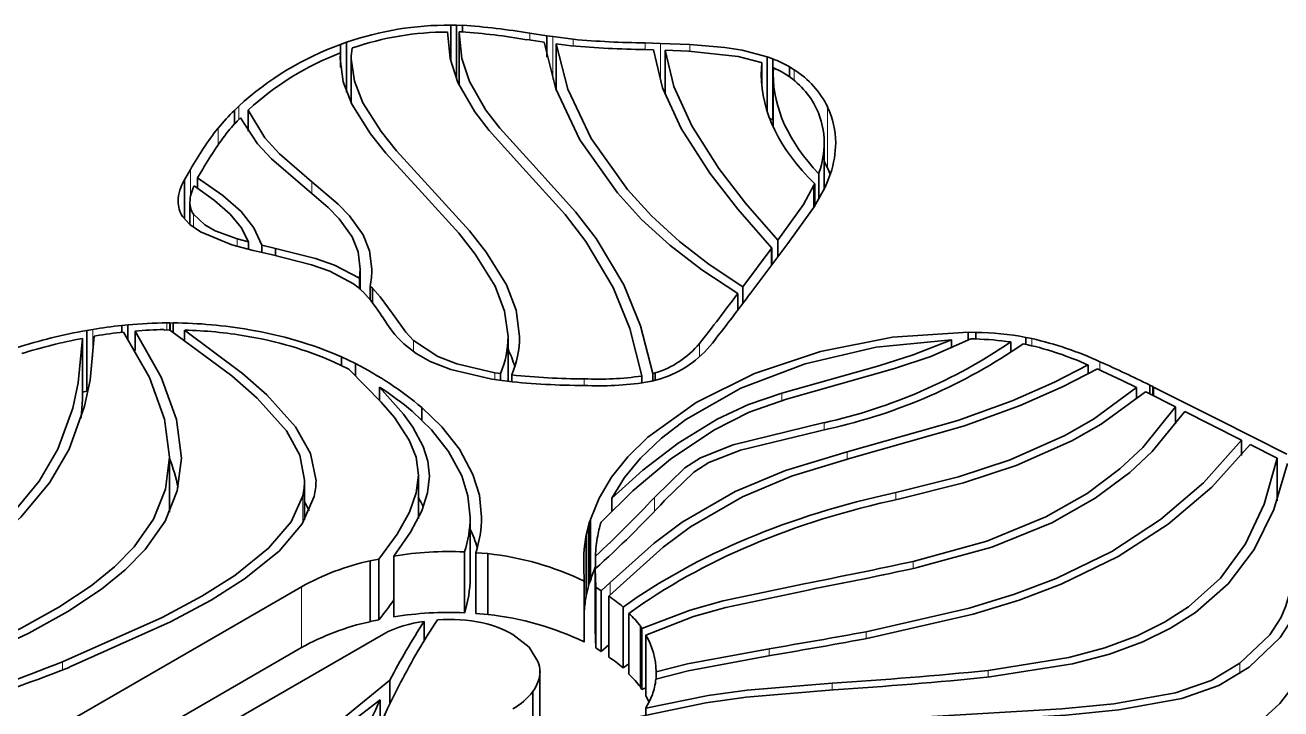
# Model space of a CAD drawing. Extents: x 321 to 857, y 218 to 648.
# Drawn here: x 713.95 to 722.38, y 630.13 to 634.71 of the extents above; entities that cross this region are included whole.
import ezdxf

# ---------------------------------------------------------------- set-up
doc = ezdxf.new("R2010")
doc.units = 0

msp = doc.modelspace()

# ---------------------------------------------------------------- linework, layer by layer
at = {"color": 7, "lineweight": 35, "ltscale": 0.000962928}
msp.add_line((716.8455, 634.712), (716.8069, 634.7126), dxfattribs=at)
at = {"color": 7, "lineweight": 35, "ltscale": 0.005893}
msp.add_line((716.8069, 634.7126), (716.8069, 634.4769), dxfattribs=at)
at = {"color": 7, "lineweight": 35, "ltscale": 0.001023}
msp.add_line((716.8864, 634.7109), (716.8455, 634.712), dxfattribs=at)
at = {"color": 7, "lineweight": 35, "ltscale": 0.008966}
msp.add_line((716.8455, 634.712), (716.8455, 634.3534), dxfattribs=at)
at = {"color": 7, "lineweight": 35, "ltscale": 0.001118}
msp.add_line((716.8864, 634.7109), (716.8864, 634.6662), dxfattribs=at)
at = {"color": 7, "lineweight": 35, "ltscale": 0.000212097}
msp.add_line((716.7866, 634.6666), (716.7866, 634.6581), dxfattribs=at)
at = {"color": 7, "lineweight": 35, "ltscale": 0.000433481}
msp.add_line((716.8638, 634.667), (716.8811, 634.6666), dxfattribs=at)
at = {"color": 7, "lineweight": 35, "ltscale": 0.000164795}
msp.add_line((716.8638, 634.6604), (716.8638, 634.667), dxfattribs=at)
at = {"color": 7, "lineweight": 35, "ltscale": 0.008746}
msp.add_line((716.8638, 634.6604), (716.8638, 634.3105), dxfattribs=at)
at = {"color": 7, "lineweight": 35, "ltscale": 0.002944}
msp.add_line((717.3181, 634.6153), (717.4344, 634.5975), dxfattribs=at)
at = {"color": 7, "lineweight": 35, "ltscale": 0.002914}
msp.add_line((717.4531, 634.6407), (717.3379, 634.6583), dxfattribs=at)
at = {"color": 7, "lineweight": 13, "ltscale": 0.001152}
msp.add_line((717.3379, 634.6583), (717.3379, 634.6122), dxfattribs=at)
at = {"color": 7, "lineweight": 35, "ltscale": 0.000979915}
msp.add_line((717.4919, 634.6353), (717.4531, 634.6407), dxfattribs=at)
at = {"color": 7, "lineweight": 35, "ltscale": 0.003603}
msp.add_line((717.4531, 634.6407), (717.4531, 634.4966), dxfattribs=at)
at = {"color": 7, "lineweight": 35, "ltscale": 0.00348}
msp.add_line((717.6301, 634.6179), (717.4919, 634.6353), dxfattribs=at)
at = {"color": 7, "lineweight": 13, "ltscale": 0.007141}
msp.add_line((717.4919, 634.6353), (717.4919, 634.3496), dxfattribs=at)
at = {"color": 7, "lineweight": 13, "ltscale": 0.001126}
msp.add_line((717.6301, 634.6179), (717.6301, 634.5729), dxfattribs=at)
at = {"color": 7, "lineweight": 35, "ltscale": 0.001064}
msp.add_line((716.1082, 634.5975), (716.0681, 634.5831), dxfattribs=at)
at = {"color": 7, "lineweight": 35, "ltscale": 0.003853}
msp.add_line((716.0681, 634.5831), (716.0681, 634.429), dxfattribs=at)
at = {"color": 7, "lineweight": 35, "ltscale": 0.008353}
msp.add_line((716.1082, 634.5975), (716.1082, 634.2634), dxfattribs=at)
at = {"color": 7, "lineweight": 35, "ltscale": 9.21737e-05}
msp.add_line((716.1447, 634.5583), (716.1481, 634.5595), dxfattribs=at)
at = {"color": 7, "lineweight": 35, "ltscale": 2.61188e-05}
msp.add_line((717.4344, 634.5975), (717.4355, 634.5974), dxfattribs=at)
at = {"color": 7, "lineweight": 35, "ltscale": 0.002556}
for p, q in [((717.515, 634.5869), (717.6165, 634.5741)), ((717.8688, 630.8811), (717.9438, 630.9505))]:
    msp.add_line(p, q, dxfattribs=at)
at = {"color": 7, "lineweight": 35, "ltscale": 0.007637}
msp.add_line((717.515, 634.5869), (717.515, 634.2814), dxfattribs=at)
at = {"color": 7, "lineweight": 35, "ltscale": 0.00145}
msp.add_line((718.1101, 634.5488), (718.1681, 634.5473), dxfattribs=at)
at = {"color": 7, "lineweight": 35, "ltscale": 0.002552}
msp.add_line((718.2155, 634.5905), (718.1134, 634.5932), dxfattribs=at)
at = {"color": 7, "lineweight": 13, "ltscale": 0.001112}
msp.add_line((718.1134, 634.5932), (718.1134, 634.5487), dxfattribs=at)
at = {"color": 7, "lineweight": 35, "ltscale": 0.004897}
msp.add_line((718.4112, 634.5829), (718.2155, 634.5905), dxfattribs=at)
at = {"color": 7, "lineweight": 13, "ltscale": 0.006424}
msp.add_line((718.2155, 634.5905), (718.2155, 634.3336), dxfattribs=at)
at = {"color": 7, "lineweight": 35, "ltscale": 0.003957}
msp.add_line((718.2457, 634.5449), (718.4039, 634.5387), dxfattribs=at)
at = {"color": 7, "lineweight": 35, "ltscale": 0.007425}
msp.add_line((718.2457, 634.5449), (718.2457, 634.2479), dxfattribs=at)
at = {"color": 7, "lineweight": 13, "ltscale": 0.001114}
msp.add_line((718.4112, 634.5829), (718.4112, 634.5383), dxfattribs=at)
at = {"color": 7, "lineweight": 35, "ltscale": 0.001038}
msp.add_line((716.0667, 634.527), (716.0651, 634.4855), dxfattribs=at)
at = {"color": 7, "lineweight": 35, "ltscale": 0.002026}
msp.add_line((716.0667, 634.527), (716.0667, 634.4459), dxfattribs=at)
at = {"color": 7, "lineweight": 35, "ltscale": 0.00739}
msp.add_line((716.1396, 634.4865), (716.1396, 634.1909), dxfattribs=at)
at = {"color": 7, "lineweight": 35, "ltscale": 0.000130371}
msp.add_line((718.8911, 634.4628), (718.896, 634.4609), dxfattribs=at)
at = {"color": 7, "lineweight": 35, "ltscale": 0.001983}
msp.add_line((718.896, 634.4609), (718.892, 634.3817), dxfattribs=at)
at = {"color": 7, "lineweight": 35, "ltscale": 0.003955}
msp.add_line((718.896, 634.4609), (718.896, 634.3027), dxfattribs=at)
at = {"color": 7, "lineweight": 35, "ltscale": 0.001004}
msp.add_line((718.9693, 634.4865), (718.9316, 634.5005), dxfattribs=at)
at = {"color": 7, "lineweight": 35, "ltscale": 0.00919}
msp.add_line((718.9316, 634.5005), (718.9316, 634.1329), dxfattribs=at)
at = {"color": 7, "lineweight": 35, "ltscale": 0.010207}
for p, q in [((718.9693, 634.4865), (718.9693, 634.0782)), ((714.3351, 632.611), (714.3351, 632.2027)), ((714.3651, 632.6646), (714.3651, 632.2563)), ((716.9377, 631.4113), (716.9377, 631.0031)), ((717.7363, 631.3744), (717.7363, 630.9661)), ((717.7451, 631.3945), (717.7451, 630.9862)), ((717.7457, 631.3954), (717.7457, 630.9871)), ((717.7169, 631.2915), (717.7169, 630.8832)), ((716.8988, 631.1786), (716.8988, 630.7704)), ((716.9752, 631.1733), (716.9752, 630.7651)), ((717.0562, 631.1677), (717.0562, 630.7595)), ((716.2657, 631.1191), (716.2657, 630.7109)), ((717.7775, 631.0654), (717.7775, 630.6572)), ((717.7033, 630.9823), (717.7033, 630.574)), ((717.7817, 630.9427), (717.7817, 630.5344)), ((717.8688, 630.8811), (717.8688, 630.4728)), ((718.0034, 630.7659), (718.0034, 630.3576)), ((718.082, 630.679), (718.082, 630.2707)), ((718.0905, 630.6646), (718.0905, 630.2563)), ((717.4062, 630.3753), (717.4062, 629.967))]:
    msp.add_line(p, q, dxfattribs=at)
at = {"color": 7, "lineweight": 35, "ltscale": 0.001108}
msp.add_line((718.972, 634.3828), (718.9733, 634.4271), dxfattribs=at)
at = {"color": 7, "lineweight": 35, "ltscale": 0.008835}
msp.add_line((718.972, 634.3828), (718.972, 634.0294), dxfattribs=at)
at = {"color": 7, "lineweight": 35, "ltscale": 0.001413}
msp.add_line((718.9733, 634.4271), (719.0242, 634.4026), dxfattribs=at)
at = {"color": 7, "lineweight": 35, "ltscale": 0.000898174}
msp.add_line((719.0242, 634.4026), (719.0548, 634.3837), dxfattribs=at)
at = {"color": 7, "lineweight": 35, "ltscale": 5.41848e-05}
msp.add_line((719.0807, 634.4327), (719.0789, 634.4339), dxfattribs=at)
at = {"color": 7, "lineweight": 13, "ltscale": 0.001665}
msp.add_line((719.0789, 634.4339), (719.0789, 634.3673), dxfattribs=at)
at = {"color": 7, "lineweight": 35, "ltscale": 0.000941358}
msp.add_line((719.1128, 634.413), (719.0807, 634.4327), dxfattribs=at)
at = {"color": 7, "lineweight": 35, "ltscale": 0.001668}
msp.add_line((719.0807, 634.4327), (719.0807, 634.366), dxfattribs=at)
at = {"color": 7, "lineweight": 13, "ltscale": 0.001791}
msp.add_line((719.1128, 634.413), (719.1128, 634.3413), dxfattribs=at)
at = {"color": 7, "lineweight": 35, "ltscale": 0.000991822}
msp.add_line((715.3844, 634.1684), (715.3557, 634.141), dxfattribs=at)
at = {"color": 7, "lineweight": 35, "ltscale": 0.002316}
msp.add_line((715.3557, 634.141), (715.3557, 634.0483), dxfattribs=at)
at = {"color": 7, "lineweight": 13, "ltscale": 0.002245}
msp.add_line((715.3844, 634.1684), (715.3844, 634.0786), dxfattribs=at)
at = {"color": 7, "lineweight": 35, "ltscale": 0.000105826}
msp.add_line((715.4471, 634.1422), (715.4502, 634.145), dxfattribs=at)
at = {"color": 7, "lineweight": 35, "ltscale": 0.003517}
msp.add_line((715.4471, 634.1422), (715.4471, 634.0015), dxfattribs=at)
at = {"color": 7, "lineweight": 13, "ltscale": 0.010207}
for p, q in [((719.3372, 634.1625), (719.3372, 633.7542)), ((717.7295, 631.3474), (717.7295, 630.9391))]:
    msp.add_line(p, q, dxfattribs=at)
at = {"color": 7, "lineweight": 35, "ltscale": 0.000564884}
msp.add_line((718.9693, 634.0782), (718.9481, 634.0861), dxfattribs=at)
at = {"color": 7, "lineweight": 13, "ltscale": 0.002792}
msp.add_line((715.246, 634.0221), (715.246, 633.9104), dxfattribs=at)
at = {"color": 7, "lineweight": 35, "ltscale": 0.007709}
msp.add_line((719.3141, 633.9236), (719.3141, 633.6152), dxfattribs=at)
at = {"color": 7, "lineweight": 35, "ltscale": 0.001229}
msp.add_line((719.3372, 633.7542), (719.3142, 633.7977), dxfattribs=at)
at = {"color": 7, "lineweight": 35, "ltscale": 0.001972}
msp.add_line((715.0597, 633.7432), (715.0198, 633.6752), dxfattribs=at)
at = {"color": 7, "lineweight": 13, "ltscale": 0.004626}
msp.add_line((715.0597, 633.7432), (715.0597, 633.5582), dxfattribs=at)
at = {"color": 7, "lineweight": 35, "ltscale": 0.001204}
msp.add_line((715.108, 633.6873), (715.1323, 633.7289), dxfattribs=at)
at = {"color": 7, "lineweight": 35, "ltscale": 0.0017}
msp.add_line((715.108, 633.6873), (715.108, 633.6193), dxfattribs=at)
at = {"color": 7, "lineweight": 35, "ltscale": 0.000266994}
msp.add_line((719.2811, 633.7259), (719.2774, 633.7159), dxfattribs=at)
at = {"color": 7, "lineweight": 35, "ltscale": 0.004265}
msp.add_line((719.2774, 633.7159), (719.2774, 633.5453), dxfattribs=at)
at = {"color": 7, "lineweight": 13, "ltscale": 0.004352}
msp.add_line((719.2811, 633.7259), (719.2811, 633.5518), dxfattribs=at)
at = {"color": 7, "lineweight": 35, "ltscale": 0.001753}
for p, q in [((719.3322, 633.6522), (719.3568, 633.7178)), ((715.0214, 632.667), (715.0214, 632.5969))]:
    msp.add_line(p, q, dxfattribs=at)
at = {"color": 7, "lineweight": 35, "ltscale": 0.001148}
msp.add_line((719.3552, 633.712), (719.3372, 633.7542), dxfattribs=at)
at = {"color": 7, "lineweight": 35, "ltscale": 0.006575}
msp.add_line((715.0198, 633.6752), (715.0198, 633.4122), dxfattribs=at)
at = {"color": 7, "lineweight": 13, "ltscale": 0.001917}
msp.add_line((715.8753, 633.6616), (715.8753, 633.585), dxfattribs=at)
at = {"color": 7, "lineweight": 35, "ltscale": 0.000403332}
msp.add_line((719.2504, 633.648), (719.2433, 633.6335), dxfattribs=at)
at = {"color": 7, "lineweight": 13, "ltscale": 0.00361}
msp.add_line((719.2433, 633.6335), (719.2433, 633.4891), dxfattribs=at)
at = {"color": 7, "lineweight": 35, "ltscale": 0.003694}
msp.add_line((719.2504, 633.648), (719.2504, 633.5002), dxfattribs=at)
at = {"color": 7, "lineweight": 35, "ltscale": 0.000842867}
msp.add_line((719.3176, 633.6218), (719.3322, 633.6522), dxfattribs=at)
at = {"color": 7, "lineweight": 35, "ltscale": 0.003764}
msp.add_line((715.0568, 633.5248), (715.0568, 633.3742), dxfattribs=at)
at = {"color": 7, "lineweight": 13, "ltscale": 0.002219}
msp.add_line((715.08, 633.4444), (715.08, 633.3557), dxfattribs=at)
at = {"color": 7, "lineweight": 35, "ltscale": 0.001978}
msp.add_line((715.4499, 633.2587), (715.3734, 633.2787), dxfattribs=at)
at = {"color": 7, "lineweight": 13, "ltscale": 0.001239}
for p, q in [((715.3734, 633.2787), (715.3734, 633.2292)), ((719.0291, 632.244), (719.0291, 632.1945))]:
    msp.add_line(p, q, dxfattribs=at)
at = {"color": 7, "lineweight": 35, "ltscale": 0.00278}
msp.add_line((719.0021, 633.2696), (719.0021, 633.1584), dxfattribs=at)
at = {"color": 7, "lineweight": 35, "ltscale": 0.003669}
msp.add_line((715.3386, 633.239), (715.4805, 633.2017), dxfattribs=at)
at = {"color": 7, "lineweight": 35, "ltscale": 0.001239}
msp.add_line((715.4499, 633.2587), (715.4499, 633.2091), dxfattribs=at)
at = {"color": 7, "lineweight": 35, "ltscale": 0.00311}
msp.add_line((715.4805, 633.2017), (715.6017, 633.1735), dxfattribs=at)
at = {"color": 7, "lineweight": 35, "ltscale": 0.002348}
msp.add_line((715.6302, 633.2147), (715.5388, 633.2361), dxfattribs=at)
at = {"color": 7, "lineweight": 35, "ltscale": 0.001199}
msp.add_line((715.5388, 633.2361), (715.5388, 633.1881), dxfattribs=at)
at = {"color": 7, "lineweight": 35, "ltscale": 0.001193}
for p, q in [((715.6302, 633.2147), (715.6302, 633.1669)), ((718.116, 630.131), (718.116, 630.0833))]:
    msp.add_line(p, q, dxfattribs=at)
at = {"color": 7, "lineweight": 35, "ltscale": 0.007972}
msp.add_line((718.9589, 633.2125), (718.7678, 632.9572), dxfattribs=at)
at = {"color": 7, "lineweight": 35, "ltscale": 0.008691}
msp.add_line((718.8212, 632.9164), (719.0295, 633.1947), dxfattribs=at)
at = {"color": 7, "lineweight": 35, "ltscale": 0.000142529}
msp.add_line((718.9624, 633.217), (718.9589, 633.2125), dxfattribs=at)
at = {"color": 7, "lineweight": 13, "ltscale": 0.002783}
msp.add_line((718.9589, 633.2125), (718.9589, 633.1011), dxfattribs=at)
at = {"color": 7, "lineweight": 35, "ltscale": 0.002782}
msp.add_line((718.9624, 633.217), (718.9624, 633.1057), dxfattribs=at)
at = {"color": 7, "lineweight": 35, "ltscale": 0.00168}
msp.add_line((719.0295, 633.1947), (719.0699, 633.2484), dxfattribs=at)
at = {"color": 7, "lineweight": 35, "ltscale": 0.00153}
msp.add_line((716.1993, 633.0765), (716.1957, 633.0154), dxfattribs=at)
at = {"color": 7, "lineweight": 35, "ltscale": 0.001807}
msp.add_line((716.1957, 633.0154), (716.1957, 632.9431), dxfattribs=at)
at = {"color": 7, "lineweight": 35, "ltscale": 0.003416}
msp.add_line((716.1993, 633.0765), (716.1993, 632.9398), dxfattribs=at)
at = {"color": 7, "lineweight": 35, "ltscale": 0.000906822}
msp.add_line((716.1549, 632.9764), (716.1835, 632.9541), dxfattribs=at)
at = {"color": 7, "lineweight": 35, "ltscale": 0.001094}
msp.add_line((716.1835, 632.9541), (716.2159, 632.9247), dxfattribs=at)
at = {"color": 7, "lineweight": 35, "ltscale": 0.000508795}
msp.add_line((716.2814, 632.9481), (716.2663, 632.9618), dxfattribs=at)
at = {"color": 7, "lineweight": 35, "ltscale": 0.002303}
msp.add_line((716.2663, 632.9618), (716.2663, 632.8697), dxfattribs=at)
at = {"color": 7, "lineweight": 35, "ltscale": 0.002435}
msp.add_line((716.2814, 632.9481), (716.2814, 632.8507), dxfattribs=at)
at = {"color": 7, "lineweight": 35, "ltscale": 0.002797}
msp.add_line((718.7678, 632.9572), (718.7678, 632.8453), dxfattribs=at)
at = {"color": 7, "lineweight": 35, "ltscale": 0.002792}
msp.add_line((718.734, 632.9122), (718.734, 632.8005), dxfattribs=at)
at = {"color": 7, "lineweight": 35, "ltscale": 0.000687562}
msp.add_line((718.8046, 632.8944), (718.8212, 632.9164), dxfattribs=at)
at = {"color": 7, "lineweight": 35, "ltscale": 0.001001}
msp.add_line((714.6406, 632.7018), (714.6007, 632.6979), dxfattribs=at)
at = {"color": 7, "lineweight": 35, "ltscale": 0.001132}
msp.add_line((714.6007, 632.6979), (714.6007, 632.6526), dxfattribs=at)
at = {"color": 7, "lineweight": 35, "ltscale": 0.002354}
msp.add_line((714.6406, 632.7018), (714.6406, 632.6076), dxfattribs=at)
at = {"color": 7, "lineweight": 35, "ltscale": 0.000505075}
msp.add_line((714.9214, 632.7148), (714.9012, 632.7147), dxfattribs=at)
at = {"color": 7, "lineweight": 13, "ltscale": 0.00118}
msp.add_line((714.9012, 632.7147), (714.9012, 632.6675), dxfattribs=at)
at = {"color": 7, "lineweight": 35, "ltscale": 5.09972e-05}
msp.add_line((714.923, 632.7136), (714.9214, 632.7148), dxfattribs=at)
at = {"color": 7, "lineweight": 35, "ltscale": 0.001172}
msp.add_line((714.9214, 632.7148), (714.9214, 632.668), dxfattribs=at)
at = {"color": 7, "lineweight": 35, "ltscale": 0.000536732}
msp.add_line((714.9445, 632.715), (714.923, 632.7136), dxfattribs=at)
at = {"color": 7, "lineweight": 35, "ltscale": 0.001166}
msp.add_line((714.923, 632.7136), (714.923, 632.6669), dxfattribs=at)
at = {"color": 7, "lineweight": 35, "ltscale": 0.001582}
msp.add_line((714.9445, 632.715), (714.9445, 632.6517), dxfattribs=at)
at = {"color": 7, "lineweight": 35, "ltscale": 0.000994884}
msp.add_line((714.4043, 632.6711), (714.3651, 632.6646), dxfattribs=at)
at = {"color": 7, "lineweight": 13, "ltscale": 0.004605}
msp.add_line((714.4043, 632.6711), (714.4043, 632.4869), dxfattribs=at)
at = {"color": 7, "lineweight": 35, "ltscale": 0.000331126}
msp.add_line((714.4129, 632.6263), (714.426, 632.6285), dxfattribs=at)
at = {"color": 7, "lineweight": 35, "ltscale": 0.003267}
msp.add_line((714.6885, 632.6599), (714.6885, 632.5292), dxfattribs=at)
at = {"color": 7, "lineweight": 35, "ltscale": 0.000136785}
msp.add_line((714.8822, 632.67), (714.8865, 632.6666), dxfattribs=at)
at = {"color": 7, "lineweight": 35, "ltscale": 0.000844175}
msp.add_line((714.8865, 632.6666), (714.9202, 632.6688), dxfattribs=at)
at = {"color": 7, "lineweight": 13, "ltscale": 0.001907}
msp.add_line((716.5579, 632.5969), (716.5579, 632.5206), dxfattribs=at)
at = {"color": 7, "lineweight": 35, "ltscale": 0.007494}
msp.add_line((717.1918, 632.6226), (717.1918, 632.3229), dxfattribs=at)
at = {"color": 7, "lineweight": 35, "ltscale": 0.001404}
msp.add_line((720.169, 632.601), (720.169, 632.5449), dxfattribs=at)
at = {"color": 7, "lineweight": 35, "ltscale": 0.001276}
msp.add_line((720.3313, 632.6512), (720.2803, 632.6519), dxfattribs=at)
at = {"color": 7, "lineweight": 35, "ltscale": 0.001357}
msp.add_line((720.2803, 632.6519), (720.2803, 632.5976), dxfattribs=at)
at = {"color": 7, "lineweight": 35, "ltscale": 0.000762994}
msp.add_line((720.2985, 632.6072), (720.329, 632.6069), dxfattribs=at)
at = {"color": 7, "lineweight": 35, "ltscale": 0.001111}
msp.add_line((720.3313, 632.6512), (720.3313, 632.6068), dxfattribs=at)
at = {"color": 7, "lineweight": 35, "ltscale": 0.000998686}
msp.add_line((720.7072, 632.6094), (720.6681, 632.6178), dxfattribs=at)
at = {"color": 7, "lineweight": 35, "ltscale": 0.001183}
msp.add_line((720.6681, 632.6178), (720.6681, 632.5705), dxfattribs=at)
at = {"color": 7, "lineweight": 13, "ltscale": 0.001189}
for p, q in [((720.7072, 632.6094), (720.7072, 632.5619)), ((719.3141, 632.0457), (719.3141, 631.9981)), ((719.9122, 631.1147), (719.9122, 631.0672))]:
    msp.add_line(p, q, dxfattribs=at)
at = {"color": 7, "lineweight": 13, "ltscale": 0.002248}
msp.add_line((718.4763, 632.5765), (718.4763, 632.4866), dxfattribs=at)
at = {"color": 7, "lineweight": 35, "ltscale": 0.001703}
msp.add_line((720.5665, 632.5869), (720.5665, 632.5187), dxfattribs=at)
at = {"color": 7, "lineweight": 35, "ltscale": 0.000752722}
msp.add_line((720.6509, 632.5742), (720.6804, 632.5678), dxfattribs=at)
at = {"color": 7, "lineweight": 35, "ltscale": 0.002563}
msp.add_line((716.0252, 632.4517), (716.1179, 632.4078), dxfattribs=at)
at = {"color": 7, "lineweight": 35, "ltscale": 0.002598}
msp.add_line((716.1671, 632.442), (716.0732, 632.4865), dxfattribs=at)
at = {"color": 7, "lineweight": 35, "ltscale": 0.001437}
msp.add_line((716.0732, 632.4865), (716.0732, 632.429), dxfattribs=at)
at = {"color": 7, "lineweight": 35, "ltscale": 0.002022}
msp.add_line((716.1671, 632.442), (716.1671, 632.3611), dxfattribs=at)
at = {"color": 7, "lineweight": 35, "ltscale": 0.001526}
msp.add_line((721.0848, 632.4327), (721.0848, 632.3716), dxfattribs=at)
at = {"color": 7, "lineweight": 13, "ltscale": 0.001416}
msp.add_line((721.1649, 632.4546), (721.1649, 632.3979), dxfattribs=at)
at = {"color": 7, "lineweight": 35, "ltscale": 0.000140265}
msp.add_line((716.1179, 632.4078), (716.1227, 632.405), dxfattribs=at)
at = {"color": 7, "lineweight": 35, "ltscale": 0.000949701}
msp.add_line((717.1417, 632.375), (717.1041, 632.3804), dxfattribs=at)
at = {"color": 7, "lineweight": 13, "ltscale": 0.001151}
msp.add_line((717.1041, 632.3804), (717.1041, 632.3344), dxfattribs=at)
at = {"color": 7, "lineweight": 35, "ltscale": 0.001149}
msp.add_line((717.1417, 632.375), (717.1417, 632.329), dxfattribs=at)
at = {"color": 7, "lineweight": 35, "ltscale": 0.001135}
msp.add_line((717.2168, 632.3657), (717.2168, 632.3203), dxfattribs=at)
at = {"color": 7, "lineweight": 13, "ltscale": 0.001115}
msp.add_line((717.7034, 632.3391), (717.7034, 632.2944), dxfattribs=at)
at = {"color": 7, "lineweight": 35, "ltscale": 0.001147}
msp.add_line((718.0893, 632.3591), (718.0893, 632.3132), dxfattribs=at)
at = {"color": 7, "lineweight": 35, "ltscale": 0.001521}
msp.add_line((718.1561, 632.3248), (718.215, 632.3402), dxfattribs=at)
at = {"color": 7, "lineweight": 35, "ltscale": 0.000416364}
msp.add_line((718.1794, 632.3796), (718.1633, 632.3754), dxfattribs=at)
at = {"color": 7, "lineweight": 35, "ltscale": 0.001222}
msp.add_line((718.1633, 632.3754), (718.1633, 632.3265), dxfattribs=at)
at = {"color": 7, "lineweight": 35, "ltscale": 0.001227}
msp.add_line((718.1794, 632.3796), (718.1794, 632.3305), dxfattribs=at)
at = {"color": 7, "lineweight": 35, "ltscale": 0.000761415}
msp.add_line((714.3651, 632.2563), (714.3351, 632.2509), dxfattribs=at)
at = {"color": 7, "lineweight": 35, "ltscale": 0.002251}
msp.add_line((716.3301, 632.2845), (716.3301, 632.1945), dxfattribs=at)
at = {"color": 7, "lineweight": 35, "ltscale": 0.001702}
msp.add_line((717.0836, 632.3376), (717.1509, 632.3278), dxfattribs=at)
at = {"color": 7, "lineweight": 35, "ltscale": 0.000931551}
msp.add_line((717.1509, 632.3278), (717.1879, 632.3233), dxfattribs=at)
at = {"color": 7, "lineweight": 35, "ltscale": 0.001}
msp.add_line((718.1168, 632.3173), (718.1561, 632.3248), dxfattribs=at)
at = {"color": 7, "lineweight": 35, "ltscale": 0.001932}
msp.add_line((721.4113, 632.2821), (721.4113, 632.2048), dxfattribs=at)
at = {"color": 7, "lineweight": 35, "ltscale": 0.000582784}
msp.add_line((721.5203, 632.2872), (721.4994, 632.2975), dxfattribs=at)
at = {"color": 7, "lineweight": 35, "ltscale": 0.001466}
msp.add_line((721.4994, 632.2975), (721.4994, 632.2388), dxfattribs=at)
at = {"color": 7, "lineweight": 35, "ltscale": 0.000139691}
msp.add_line((721.5246, 632.2848), (721.5194, 632.2869), dxfattribs=at)
at = {"color": 7, "lineweight": 35, "ltscale": 0.001453}
msp.add_line((721.5194, 632.2869), (721.5194, 632.2288), dxfattribs=at)
at = {"color": 7, "lineweight": 35, "ltscale": 0.01215}
msp.add_line((721.9587, 632.0662), (721.5246, 632.2848), dxfattribs=at)
at = {"color": 7, "lineweight": 35, "ltscale": 0.001465}
msp.add_line((721.5246, 632.2848), (721.5246, 632.2262), dxfattribs=at)
at = {"color": 7, "lineweight": 35, "ltscale": 0.00316}
msp.add_line((714.3351, 632.2027), (714.3273, 632.0765), dxfattribs=at)
at = {"color": 7, "lineweight": 35, "ltscale": 0.000229846}
msp.add_line((721.4697, 632.2526), (721.4783, 632.2493), dxfattribs=at)
at = {"color": 7, "lineweight": 35, "ltscale": 0.005451}
msp.add_line((721.4783, 632.2493), (721.673, 632.1512), dxfattribs=at)
at = {"color": 7, "lineweight": 35, "ltscale": 0.002074}
msp.add_line((716.613, 632.1467), (716.613, 632.0637), dxfattribs=at)
at = {"color": 7, "lineweight": 35, "ltscale": 0.00285}
msp.add_line((721.673, 632.1512), (721.673, 632.0372), dxfattribs=at)
at = {"color": 7, "lineweight": 35, "ltscale": 0.004865}
msp.add_line((721.734, 632.1205), (721.9078, 632.0329), dxfattribs=at)
at = {"color": 7, "lineweight": 35, "ltscale": 0.005773}
msp.add_line((721.9078, 632.0329), (722.114, 631.929), dxfattribs=at)
at = {"color": 7, "lineweight": 35, "ltscale": 0.012901}
msp.add_line((722.4196, 631.8342), (721.9587, 632.0662), dxfattribs=at)
at = {"color": 7, "lineweight": 35, "ltscale": 0.002582}
msp.add_line((722.114, 631.929), (722.114, 631.8257), dxfattribs=at)
at = {"color": 7, "lineweight": 13, "ltscale": 0.001213}
msp.add_line((719.4681, 631.8496), (719.4681, 631.8011), dxfattribs=at)
at = {"color": 7, "lineweight": 35, "ltscale": 0.005043}
msp.add_line((722.1738, 631.8989), (722.3539, 631.8082), dxfattribs=at)
at = {"color": 7, "lineweight": 35, "ltscale": 0.009224}
msp.add_line((714.9206, 631.8138), (714.9206, 631.4449), dxfattribs=at)
at = {"color": 7, "lineweight": 35, "ltscale": 0.007172}
msp.add_line((722.3539, 631.8082), (722.3539, 631.5214), dxfattribs=at)
at = {"color": 7, "lineweight": 35, "ltscale": 0.007262}
msp.add_line((716.5901, 631.6942), (716.5901, 631.4037), dxfattribs=at)
at = {"color": 7, "lineweight": 35, "ltscale": 0.00663}
msp.add_line((715.8264, 631.6592), (715.8264, 631.394), dxfattribs=at)
at = {"color": 7, "lineweight": 13, "ltscale": 0.004552}
msp.add_line((715.8141, 631.5557), (715.8141, 631.3737), dxfattribs=at)
at = {"color": 7, "lineweight": 35, "ltscale": 0.001745}
msp.add_line((715.8575, 631.454), (715.8264, 631.5165), dxfattribs=at)
at = {"color": 7, "lineweight": 35, "ltscale": 0.00218}
msp.add_line((717.8894, 631.5401), (717.8894, 631.4529), dxfattribs=at)
at = {"color": 7, "lineweight": 13, "ltscale": 0.002319}
msp.add_line((718.1748, 631.5437), (718.1748, 631.4509), dxfattribs=at)
at = {"color": 7, "lineweight": 13, "ltscale": 0.001192}
msp.add_line((719.7947, 631.5764), (719.7947, 631.5287), dxfattribs=at)
at = {"color": 7, "lineweight": 35, "ltscale": 0.001433}
for p, q in [((717.7295, 631.3474), (717.7169, 631.2915)), ((717.7295, 630.9391), (717.7169, 630.8832))]:
    msp.add_line(p, q, dxfattribs=at)
at = {"color": 7, "lineweight": 35, "ltscale": 0.000695754}
for p, q in [((717.7363, 631.3744), (717.7295, 631.3474)), ((717.7363, 630.9661), (717.7295, 630.9391))]:
    msp.add_line(p, q, dxfattribs=at)
at = {"color": 7, "lineweight": 35, "ltscale": 0.000547384}
for p, q in [((717.7451, 631.3945), (717.7363, 631.3744)), ((717.7451, 630.9862), (717.7363, 630.9661))]:
    msp.add_line(p, q, dxfattribs=at)
at = {"color": 7, "lineweight": 35, "ltscale": 2.75082e-05}
msp.add_line((717.7457, 631.3954), (717.7451, 631.3945), dxfattribs=at)
at = {"color": 7, "lineweight": 35, "ltscale": 0.000703152}
msp.add_line((717.8056, 631.3407), (717.8124, 631.368), dxfattribs=at)
at = {"color": 7, "lineweight": 35, "ltscale": 0.000269113}
msp.add_line((717.8124, 631.368), (717.8168, 631.3778), dxfattribs=at)
at = {"color": 7, "lineweight": 35, "ltscale": 0.00203}
for p, q in [((717.0562, 631.1677), (716.9752, 631.1733)), ((717.0562, 630.7595), (716.9752, 630.7651))]:
    msp.add_line(p, q, dxfattribs=at)
at = {"color": 7, "lineweight": 35, "ltscale": 0.001488}
for p, q in [((716.3241, 631.1306), (716.2657, 631.1191)), ((716.3241, 630.7224), (716.2657, 630.7109))]:
    msp.add_line(p, q, dxfattribs=at)
at = {"color": 7, "lineweight": 35, "ltscale": 0.010205}
for p, q in [((716.3241, 631.1306), (716.3241, 630.7224)), ((716.4258, 631.1506), (716.4258, 630.7424)), ((717.8173, 630.9175), (717.8173, 630.5093)), ((717.9648, 630.8085), (717.9648, 630.4003)), ((718.1163, 630.6206), (718.1163, 630.2124)), ((717.3588, 630.2419), (717.3588, 629.8337))]:
    msp.add_line(p, q, dxfattribs=at)
at = {"color": 7, "lineweight": 35, "ltscale": 0.000421154}
msp.add_line((717.6999, 631.0941), (717.7, 631.0772), dxfattribs=at)
at = {"color": 7, "lineweight": 35, "ltscale": 0.002374}
msp.add_line((717.7, 631.0772), (717.7033, 630.9823), dxfattribs=at)
at = {"color": 7, "lineweight": 35, "ltscale": 0.002092}
msp.add_line((717.7792, 631.1506), (717.7792, 631.067), dxfattribs=at)
at = {"color": 7, "lineweight": 35, "ltscale": 0.00307}
for p, q in [((717.7817, 630.9427), (717.7775, 631.0654)), ((717.7817, 630.5344), (717.7775, 630.6572))]:
    msp.add_line(p, q, dxfattribs=at)
at = {"color": 7, "lineweight": 35, "ltscale": 0.061499}
for p, q in [((715.8058, 630.9443), (713.6755, 629.7144)), ((715.8058, 630.5361), (713.6755, 629.3062))]:
    msp.add_line(p, q, dxfattribs=at)
at = {"color": 7, "lineweight": 13, "ltscale": 0.010205}
msp.add_line((715.8058, 630.9443), (715.8058, 630.5361), dxfattribs=at)
at = {"color": 7, "lineweight": 35, "ltscale": 0.00109}
msp.add_line((717.8173, 630.9175), (717.7817, 630.9427), dxfattribs=at)
at = {"color": 7, "lineweight": 35, "ltscale": 0.002066}
msp.add_line((717.8781, 630.9735), (717.8173, 630.9175), dxfattribs=at)
at = {"color": 7, "lineweight": 13, "ltscale": 0.002097}
msp.add_line((717.8781, 630.9735), (717.8781, 630.8896), dxfattribs=at)
at = {"color": 7, "lineweight": 35, "ltscale": 0.003221}
msp.add_line((716.6293, 630.7124), (716.6293, 630.5836), dxfattribs=at)
at = {"color": 7, "lineweight": 35, "ltscale": 0.000415838}
for p, q in [((718.0905, 630.6646), (718.082, 630.679)), ((718.0905, 630.2563), (718.082, 630.2707))]:
    msp.add_line(p, q, dxfattribs=at)
at = {"color": 7, "lineweight": 35, "ltscale": 0.0615}
msp.add_line((714.2249, 629.3972), (716.3553, 630.6271), dxfattribs=at)
at = {"color": 7, "lineweight": 13, "ltscale": 0.001163}
msp.add_line((719.596, 630.6433), (719.596, 630.5968), dxfattribs=at)
at = {"color": 7, "lineweight": 35, "ltscale": 0.001089}
msp.add_line((717.8173, 630.5093), (717.7817, 630.5344), dxfattribs=at)
at = {"color": 7, "lineweight": 35, "ltscale": 0.001734}
msp.add_line((717.8684, 630.5562), (717.8173, 630.5093), dxfattribs=at)
at = {"color": 7, "lineweight": 13, "ltscale": 0.001161}
msp.add_line((718.9436, 630.5283), (718.9436, 630.4818), dxfattribs=at)
at = {"color": 7, "lineweight": 13, "ltscale": 0.001341}
msp.add_line((714.2015, 630.4407), (714.2015, 630.387), dxfattribs=at)
at = {"color": 7, "lineweight": 35, "ltscale": 0.00118}
msp.add_line((718.0034, 630.4274), (717.9648, 630.4003), dxfattribs=at)
at = {"color": 7, "lineweight": 13, "ltscale": 0.001773}
msp.add_line((722.104, 630.432), (722.104, 630.3611), dxfattribs=at)
at = {"color": 7, "lineweight": 35, "ltscale": 0.003993}
msp.add_line((716.3984, 630.3176), (716.3984, 630.1578), dxfattribs=at)
at = {"color": 7, "lineweight": 35, "ltscale": 0.001248}
msp.add_line((718.1859, 630.3748), (718.1859, 630.3248), dxfattribs=at)
at = {"color": 7, "lineweight": 13, "ltscale": 0.001123}
msp.add_line((720.4138, 630.3832), (720.4138, 630.3383), dxfattribs=at)
at = {"color": 7, "lineweight": 35, "ltscale": 0.001913}
msp.add_line((716.4363, 630.2348), (716.471, 630.303), dxfattribs=at)
at = {"color": 7, "lineweight": 35, "ltscale": 0.000704477}
msp.add_line((718.1163, 630.2676), (718.0905, 630.2563), dxfattribs=at)
at = {"color": 7, "lineweight": 13, "ltscale": 0.001117}
msp.add_line((719.3679, 630.297), (719.3679, 630.2523), dxfattribs=at)
at = {"color": 7, "lineweight": 35, "ltscale": 0.004189}
msp.add_line((716.3341, 630.1862), (716.3341, 630.0186), dxfattribs=at)
at = {"color": 7, "lineweight": 35, "ltscale": 0.001173}
msp.add_line((718.1382, 630.1709), (718.1163, 630.2124), dxfattribs=at)
at = {"color": 7, "lineweight": 35}
for points in [[(716.7866, 634.6666), (716.8042, 634.4894), (716.8559, 634.3282), (716.9681, 634.1308), (717.0646, 634.0054), (717.2919, 633.7557)], [(717.3594, 633.777), (717.1375, 634.0206), (717.0432, 634.1426), (716.9331, 634.3342), (716.882, 634.4898), (716.8638, 634.6604)], [(717.4355, 634.5974), (717.5138, 634.2852), (717.6744, 633.9422), (717.9258, 633.5867), (718.0886, 633.4097), (718.2773, 633.2364), (718.4918, 633.0701), (718.734, 632.9122)], [(718.7678, 632.9572), (718.5425, 633.1059), (718.3419, 633.2619), (718.1546, 633.4338), (717.9933, 633.6095), (717.7505, 633.9525), (717.5936, 634.2839), (717.515, 634.5869)], [(718.1681, 634.5473), (718.2291, 634.293), (718.3541, 634.0184), (718.5455, 633.7195), (718.7341, 633.477), (718.9624, 633.217)], [(719.0021, 633.2696), (718.7861, 633.5183), (718.6073, 633.7505), (718.425, 634.0372), (718.3052, 634.3008), (718.2457, 634.5449)], [(718.4039, 634.5387), (718.7361, 634.5032), (718.8911, 634.4628)], [(718.9316, 634.5005), (718.7638, 634.5447), (718.647, 634.563), (718.4112, 634.5829)], [(716.0651, 634.4855), (716.086, 634.3318), (716.1442, 634.1815), (716.2679, 633.9841), (716.3723, 633.8532), (716.6123, 633.5895)], [(716.6802, 633.6107), (716.4435, 633.8699), (716.3403, 633.9983), (716.218, 634.1913), (716.1603, 634.3376), (716.1396, 634.4865)], [(715.8753, 633.6616), (715.6572, 633.8496), (715.5605, 633.9559), (715.4471, 634.1422)], [(715.3954, 634.0897), (715.511, 633.9161), (715.6049, 633.8153), (715.8128, 633.6357)], [(718.1633, 632.3754), (718.0814, 632.6945), (717.9687, 632.9697), (717.7833, 633.281), (717.6455, 633.4608), (717.3594, 633.777)], [(715.5388, 633.2361), (715.4854, 633.3533), (715.4016, 633.4615), (715.2787, 633.5698), (715.108, 633.6873)], [(717.2919, 633.7557), (717.5765, 633.4411), (717.7137, 633.2621), (717.8977, 632.952), (718.0091, 632.6776), (718.0893, 632.3591)], [(715.0844, 633.6348), (715.2227, 633.537), (715.3261, 633.4454), (715.4, 633.3544), (715.4499, 633.2587)], [(715.8128, 633.6357), (715.9855, 633.4894), (716.0591, 633.4142), (716.1451, 633.2929), (716.1851, 633.1911), (716.1993, 633.0765)], [(716.2781, 633.076), (716.2626, 633.1981), (716.2196, 633.3063), (716.1284, 633.4343), (716.0515, 633.5126), (715.8753, 633.6616)], [(717.269, 632.6239), (717.2456, 632.8003), (717.1811, 632.9707), (717.0457, 633.1902), (716.9329, 633.3326), (716.6802, 633.6107)], [(719.2433, 633.6335), (719.1746, 633.5097), (719.0021, 633.2696)], [(719.0699, 633.2484), (719.2466, 633.4942), (719.3176, 633.6218)], [(716.6123, 633.5895), (716.861, 633.316), (716.972, 633.1763), (717.1053, 632.9611), (717.1688, 632.7946), (717.1918, 632.6226)], [(715.3734, 633.2787), (715.2256, 633.3333), (715.1566, 633.3718), (715.08, 633.4444)], [(715.0079, 633.4286), (715.0562, 633.3748), (715.1276, 633.3248), (715.3386, 633.239)], [(716.1957, 633.0154), (716.0264, 633.1029), (715.8995, 633.1466), (715.6302, 633.2147)], [(715.6017, 633.1735), (715.8734, 633.1051), (715.996, 633.0624), (716.1549, 632.9764)], [(716.5579, 632.5969), (716.5054, 632.6532), (716.42, 632.7716), (716.3345, 632.8904), (716.2814, 632.9481)], [(714.3351, 632.611), (714.3074, 632.3137), (714.2717, 632.1431), (714.1706, 631.8687), (714.0447, 631.6536), (713.8647, 631.4357), (713.6094, 631.211), (713.2734, 630.993), (712.8453, 630.7866)], [(712.8901, 630.7505), (713.3224, 630.9594), (713.6628, 631.1813), (713.9228, 631.4105), (714.1133, 631.6414), (714.2454, 631.8685), (714.35, 632.1556), (714.3862, 632.3311), (714.4129, 632.6263)], [(714.6108, 632.6537), (714.7847, 632.3481), (714.887, 632.0691), (714.9206, 631.8138)], [(715, 631.8084), (714.9662, 632.0674), (714.8633, 632.3502), (714.6885, 632.6599)], [(714.9202, 632.6688), (715.3369, 632.3594), (715.5086, 632.2109), (715.7051, 631.9914), (715.7948, 631.8267), (715.8264, 631.6592)], [(715.903, 631.6564), (715.8671, 631.839), (715.7661, 632.0184), (715.5731, 632.2327), (715.4092, 632.3759), (715.0214, 632.667)], [(717.1041, 632.3804), (716.8493, 632.4399), (716.7212, 632.4898), (716.5579, 632.5969)], [(720.2803, 632.6519), (719.7735, 632.6183), (719.2903, 632.5236), (718.8455, 632.3753), (718.4537, 632.1808), (718.13, 631.9476), (717.9967, 631.8173), (717.8866, 631.6798), (717.8033, 631.54), (717.7457, 631.3954)], [(717.8894, 631.5401), (717.9738, 631.6772), (718.0817, 631.8083), (718.2216, 631.9416), (718.3843, 632.0658), (718.7549, 632.2761), (719.1865, 632.4407), (719.6631, 632.5517), (720.169, 632.601)], [(720.169, 632.601), (719.9112, 632.4997), (719.6809, 632.4264), (719.0291, 632.244)], [(719.0618, 632.2037), (719.7858, 632.4082), (720.0307, 632.4901), (720.2985, 632.6072)], [(716.4923, 632.5737), (716.5747, 632.5093), (716.6699, 632.4565), (716.8087, 632.402), (717.0836, 632.3376)], [(721.0848, 632.4327), (720.8594, 632.3172), (720.5747, 632.1931), (720.21, 632.0611), (719.4681, 631.8496)], [(716.1227, 632.405), (716.3411, 632.1826), (716.4294, 632.0797), (716.5293, 631.9288), (716.5743, 631.8141), (716.5901, 631.6942)], [(719.4988, 631.8088), (720.2568, 632.0253), (720.6285, 632.1605), (720.9183, 632.2875), (721.1477, 632.4057)], [(716.6642, 631.6872), (716.6537, 631.7883), (716.6231, 631.8864), (716.5537, 632.0156), (716.4908, 632.1026), (716.3301, 632.2845)], [(721.4113, 632.2821), (721.122, 632.0699), (720.9296, 631.9599), (720.5631, 631.7972), (720.2153, 631.6819), (719.7947, 631.5764)], [(717.8168, 631.3778), (718.0291, 631.5875), (718.283, 631.8005), (718.5729, 631.9949), (718.8101, 632.1153), (719.0618, 632.2037)], [(719.0291, 632.244), (718.8064, 632.1685), (718.5949, 632.0686), (718.3328, 631.9073), (718.0964, 631.7266), (717.8894, 631.5401)], [(719.8218, 631.5345), (720.2493, 631.6418), (720.6032, 631.759), (720.9769, 631.9244), (721.1735, 632.0364), (721.4697, 632.2526)], [(716.5493, 632.1217), (716.6788, 631.9966), (716.7933, 631.8517), (716.8813, 631.6884), (716.9228, 631.5544), (716.9377, 631.4113)], [(717.0147, 631.412), (716.9993, 631.56), (716.9564, 631.6985), (716.8654, 631.8674), (716.7469, 632.0173), (716.613, 632.1467)], [(721.673, 632.1512), (721.4521, 631.8793), (721.2994, 631.7357), (721.0786, 631.5708), (720.8022, 631.4133), (720.4056, 631.2498), (719.9122, 631.1147)], [(719.9392, 631.073), (720.4392, 631.2095), (720.8423, 631.3742), (721.1334, 631.5392), (721.3648, 631.7122), (721.5145, 631.8529), (721.734, 632.1205)], [(719.3141, 632.0457), (718.7034, 631.896), (718.4833, 631.8101), (718.3785, 631.7423), (718.1748, 631.5437)], [(718.2424, 631.5226), (718.4395, 631.7146), (718.5402, 631.7792), (718.7516, 631.8608), (719.3419, 632.0043)], [(722.114, 631.929), (721.8594, 631.6429), (721.5717, 631.3949), (721.2441, 631.1817), (720.8701, 630.9999), (720.5918, 630.8945), (720.288, 630.8006), (719.596, 630.6433)], [(719.4681, 631.8496), (719.0549, 631.7251), (718.7161, 631.5828), (718.3605, 631.3771), (718.1724, 631.2374), (717.8781, 630.9735)], [(719.6194, 630.6011), (720.3144, 630.7598), (720.6219, 630.8554), (720.905, 630.9628), (721.2869, 631.1478), (721.6221, 631.3638), (721.916, 631.6133), (722.1738, 631.8989)], [(714.9206, 631.8138), (714.8934, 631.5989), (714.813, 631.399), (714.6815, 631.2122), (714.5506, 631.0792), (714.3929, 630.9512), (714.1759, 630.8069), (713.9249, 630.6667), (713.4667, 630.4519), (712.9338, 630.238)], [(712.976, 630.201), (713.5132, 630.4165), (713.9761, 630.6329), (714.2372, 630.7783), (714.4625, 630.928), (714.623, 631.0585), (714.7564, 631.1943), (714.8904, 631.385), (714.9722, 631.589), (715, 631.8084)], [(717.9438, 630.9505), (718.2326, 631.2094), (718.4168, 631.3464), (718.7646, 631.5479), (719.0956, 631.6873), (719.4988, 631.8088)], [(722.3539, 631.8082), (722.268, 631.4996), (722.142, 631.2317), (721.9736, 631.0027), (721.7604, 630.8111), (721.5981, 630.7065), (721.4157, 630.6162), (721.1979, 630.5351), (720.9555, 630.4693), (720.4138, 630.3832)], [(720.4269, 630.3397), (720.9807, 630.4269), (721.2288, 630.4933), (721.4521, 630.5751), (721.6396, 630.666), (721.8065, 630.7712), (722.0264, 630.9638), (722.2009, 631.1936), (722.3325, 631.4623), (722.4232, 631.7715)], [(716.5901, 631.6942), (716.5755, 631.5749), (716.5299, 631.4453), (716.4468, 631.2966), (716.3241, 631.1306)], [(716.4258, 631.1506), (716.5381, 631.3103), (716.6135, 631.4551), (716.6519, 631.575), (716.6642, 631.6872)], [(715.8141, 631.5557), (715.7363, 631.3802), (715.585, 631.2025), (715.3578, 631.0211), (715.1365, 630.8818), (714.8707, 630.7391), (714.2015, 630.4407)], [(714.2455, 630.4043), (714.9273, 630.7087), (715.1983, 630.8549), (715.424, 630.9978), (715.6556, 631.1844), (715.8104, 631.3679), (715.8904, 631.5497)], [(719.1807, 630.9647), (718.6355, 630.8492), (718.4153, 630.788), (718.0905, 630.6646)], [(718.1163, 630.6206), (718.437, 630.7449), (718.6548, 630.8062), (719.2055, 630.9228)], [(722.4546, 630.957), (722.4109, 630.8094), (722.3788, 630.7362), (722.3046, 630.6224), (722.104, 630.432)], [(722.1659, 630.4053), (722.3752, 630.6053), (722.4528, 630.7248), (722.4863, 630.8009), (722.5308, 630.9504)], [(717.2244, 630.6239), (717.3336, 630.5397), (717.3925, 630.4427)], [(718.1844, 630.3245), (718.4001, 630.3805), (718.9656, 630.4856)], [(718.9436, 630.5283), (718.396, 630.4271), (718.1859, 630.3748)], [(722.6016, 630.5083), (722.4627, 630.2773), (722.3726, 630.1625), (722.1894, 629.9938), (722.0001, 629.8716), (721.754, 629.7548)], [(722.104, 630.432), (721.9111, 630.3163), (721.6718, 630.2332), (721.2587, 630.1597), (720.9102, 630.1263), (719.998, 630.0729)], [(720.0048, 630.0287), (720.9351, 630.0833), (721.2913, 630.118), (721.7155, 630.1951), (721.9634, 630.2829), (722.1659, 630.4053)], [(716.3984, 630.3176), (716.0916, 630.0669), (715.8049, 629.8726), (715.4105, 629.6697), (715.1133, 629.551), (714.3572, 629.2963)], [(718.0796, 630.0742), (718.5204, 630.167), (718.7906, 630.2043), (719.3768, 630.2529)], [(719.3679, 630.297), (718.7972, 630.2501), (718.5354, 630.2152), (718.116, 630.131)], [(714.3949, 629.2576), (715.1162, 629.5002), (715.4036, 629.6125), (715.7834, 629.7986), (716.0537, 629.9705), (716.3341, 630.1862)]]:
    msp.add_lwpolyline(points, dxfattribs=at)
for centre, radius, start, end in [((716.795, 632.6077), 2.1049, 89.6765, 109.04569), ((716.641, 630.7197), 3.9991, 79.96542, 86.48164), ((716.79, 632.6872), 1.9793, 90.10001, 108.92504), ((716.6396, 630.7947), 3.8797, 79.93053, 86.43033), ((718.1693, 640.6095), 6.0161, 264.8579, 269.46804), ((716.7584, 632.6706), 2.0329, 109.84732, 132.53195), ((716.6511, 634.4866), 0.5115, 171.94197, 180.01081), ((718.1658, 640.6661), 6.1171, 264.84726, 269.47842), ((716.7769, 632.6877), 1.9713, 111.11456, 132.31322), ((718.6711, 633.7241), 0.8187, 60.12187, 68.63928), ((718.753, 633.9031), 0.5672, 25.88742, 57.87215), ((718.7883, 633.895), 0.6108, 25.97895, 57.93545), ((716.4065, 633.0608), 1.5069, 134.21023, 140.36279), ((718.7888, 633.9248), 0.5253, 359.86385, 25.46033), ((718.8375, 633.924), 0.5536, 359.91369, 25.51785), ((716.4529, 633.0307), 1.4965, 134.95835, 139.47182), ((716.899, 632.7232), 2.1027, 141.84016, 150.98964), ((716.9794, 632.7012), 2.1131, 141.96103, 150.91222), ((718.6735, 633.9296), 0.6408, 341.4722, 359.46371), ((718.7299, 633.929), 0.6614, 341.38743, 359.49536), ((715.2825, 633.5173), 0.3061, 148.98626, 177.35253), ((715.3297, 633.5135), 0.2734, 153.68703, 177.64907), ((715.1618, 633.5309), 0.1848, 179.84791, 213.612), ((715.2002, 633.5226), 0.1434, 179.16239, 213.07016), ((715.6953, 633.0787), 0.5828, 348.42388, 359.72825), ((715.5238, 632.252), 0.9656, 31.42973, 44.18435), ((708.4534, 640.5334), 12.7973, 321.5545, 323.44959), ((708.1704, 640.7786), 13.2379, 321.73172, 323.44692), ((714.9381, 629.4872), 3.2284, 95.99855, 99.51816), ((714.9259, 629.5889), 3.126, 90.45241, 95.23724), ((714.9197, 629.5486), 3.1665, 80.25123, 89.55268), ((717.1825, 633.2637), 0.9763, 211.3367, 224.99514), ((715.0723, 628.7476), 3.9803, 100.23563, 107.261), ((715.0737, 628.7712), 3.9101, 100.88885, 107.04415), ((714.9339, 629.5906), 3.0801, 96.02185, 99.49286), ((714.9443, 629.6608), 3.01, 91.1825, 94.87667), ((714.9323, 629.594), 3.0742, 80.6073, 88.33865), ((715.0408, 630.2066), 2.4517, 66.32479, 80.77326), ((715.0482, 630.1519), 2.5499, 66.29582, 80.80036), ((716.5425, 632.6254), 0.6494, 337.31437, 359.75108), ((716.5901, 632.6272), 0.679, 337.35311, 359.72233), ((720.2817, 630.6314), 1.9761, 81.71291, 88.62763), ((720.3033, 630.6422), 2.0091, 79.53987, 89.2028), ((720.1984, 630.3626), 2.3041, 65.20189, 77.23996), ((716.3597, 632.1522), 0.918, 17.08354, 24.98442), ((718.0081, 632.962), 0.6068, 286.39543, 320.53253), ((718.0162, 633.002), 0.691, 286.71654, 322.36278), ((718.5338, 635.5632), 3.6032, 282.5079, 304.33146), ((718.5471, 635.6112), 3.6936, 282.42684, 304.71132), ((720.2178, 630.5215), 2.0982, 65.59824, 77.26121), ((715.1224, 630.3813), 2.3104, 49.82378, 63.1166), ((717.064, 623.2933), 10.0373, 63.77539, 65.88488), ((717.7271, 637.3436), 5.0042, 264.14732, 269.72898), ((717.8014, 634.3136), 1.9762, 267.15967, 278.37906), ((717.179, 623.5984), 9.6602, 64.01553, 65.74257), ((715.059, 630.3439), 2.3199, 50.02847, 56.77817), ((717.7191, 637.3387), 5.0437, 263.95509, 269.79881), ((717.8038, 634.3639), 2.0711, 267.16621, 278.696), ((713.6425, 631.3268), 1.3647, 11.98095, 20.56529), ((715.3816, 631.6597), 0.4448, 346.484, 359.93409), ((715.445, 631.6567), 0.458, 346.49291, 359.96031), ((715.9744, 631.2084), 0.7025, 22.6297, 28.85538), ((713.0909, 636.2948), 7.0222, 311.86675, 317.18835), ((712.8488, 636.5067), 7.2798, 312.63071, 317.02055), ((716.2052, 631.4146), 0.7326, 341.21164, 359.74373), ((716.2565, 631.4153), 0.7582, 341.39109, 359.74859), ((716.1862, 630.9742), 0.8326, 16.23483, 25.45334), ((718.1605, 631.233), 0.3707, 163.12294, 171.60006), ((718.7005, 631.1086), 1.0006, 169.47079, 180.83537), ((718.6815, 631.1253), 0.9025, 169.66488, 178.38979), ((716.7938, 628.9351), 2.246, 87.32113, 99.43266), ((716.839, 629.1696), 2.009, 64.50655, 83.79754), ((716.622, 629.48), 1.6769, 102.26506, 119.13323), ((718.6064, 630.7266), 0.8993, 156.88283, 163.15788), ((711.3575, 670.9959), 40.7884, 281.05775, 282.10677), ((716.2052, 631.0063), 0.7326, 341.21164, 359.74373), ((711.3186, 671.3508), 41.19, 281.03885, 282.08068), ((714.7283, 632.0334), 2.0652, 320.59557, 325.2748), ((718.5469, 630.7203), 0.8458, 168.89872, 175.79128), ((717.3463, 630.0841), 0.9527, 49.50986, 56.75501), ((716.7938, 628.5268), 2.246, 87.32113, 99.43266), ((716.839, 628.7614), 2.009, 64.50655, 83.79754), ((717.521, 630.2447), 0.7097, 37.74037, 47.21404), ((716.622, 629.0718), 1.6769, 102.26506, 119.13323), ((716.7139, 629.9448), 0.7714, 96.29411, 117.72494), ((720.4473, 628.217), 4.5613, 146.83348, 152.58076), ((720.3449, 628.3027), 4.3597, 146.29017, 152.69146), ((716.8032, 629.6932), 1.0322, 77.73448, 94.71152), ((716.8788, 630.0275), 0.6893, 59.90879, 77.96776), ((717.7087, 630.3713), 0.4775, 0.40868, 31.45033), ((711.009, 677.4733), 47.6108, 279.5934, 280.3906), ((710.7998, 678.6345), 48.8364, 279.62556, 280.40441), ((709.1302, 643.3536), 13.8735, 287.74102, 291.44131), ((709.1217, 643.453), 14.0191, 287.7529, 291.43864), ((717.2336, 630.375), 0.1727, 0.1086, 23.07767), ((717.3463, 629.6758), 0.9527, 49.50986, 56.75501), ((717.1677, 630.3862), 0.2391, 322.94896, 357.37424), ((717.521, 629.8364), 0.7097, 37.74037, 47.21404), ((717.7015, 630.3782), 0.4859, 340.91091, 353.657), ((717.3721, 660.9738), 30.7414, 273.7222, 275.6783), ((717.4368, 660.2368), 30.0463, 273.70217, 275.71146), ((720.7924, 628.042), 4.8769, 153.28029, 160.77018), ((717.0128, 630.5066), 0.4358, 299.03238, 322.59324), ((720.8102, 627.9971), 4.9826, 153.93955, 160.46389), ((717.5654, 630.4661), 0.6444, 328.68011, 337.47941)]:
    msp.add_arc(centre, radius, start, end, dxfattribs=at)
for centre, major_axis, ratio, start_param, end_param in [((731.2607, 634.8892), (12.3679, 0.5422), 0.252752, 3.130513, 3.371808), ((731.7465, 634.8132), (12.7739, 0.4576), 0.243621, 3.132865, 3.351962), ((731.1837, 619.7963), (14.0299, -10.2151), 0.442206, 2.765368, 2.994895), ((731.0492, 620.0454), (13.8256, -9.9439), 0.440132, 2.762839, 2.996229)]:
    msp.add_ellipse(centre, major_axis=major_axis, ratio=ratio, start_param=start_param, end_param=end_param, dxfattribs=at)

doc.saveas('drawing.dxf')
